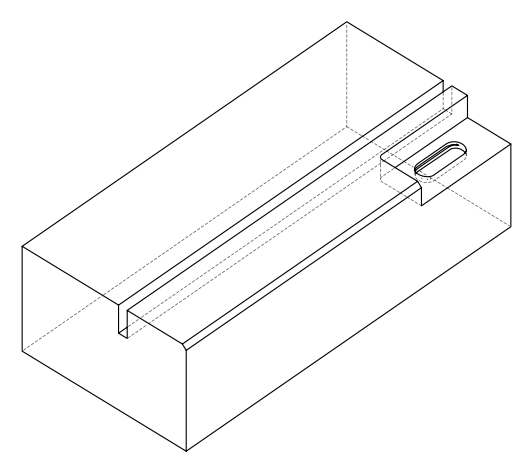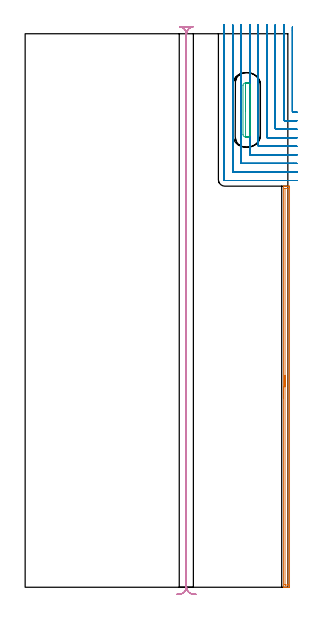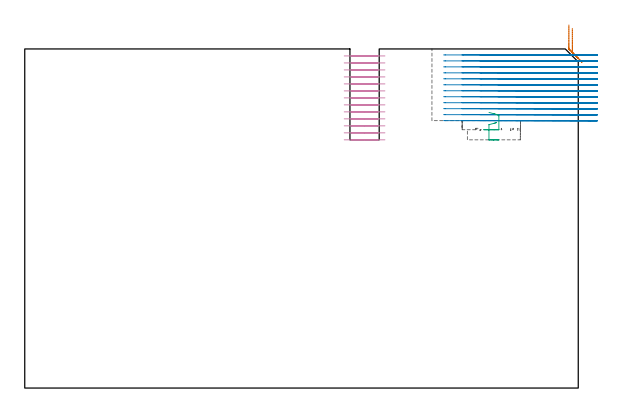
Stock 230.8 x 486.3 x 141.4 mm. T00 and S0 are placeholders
(PLAN: 4 operations, 3 tool changes, 66.7 min)
(1 AREA_MILL | FG_CHAMFER_SURFACE | UGT0205_001 | 5.83 min | 5188 mm3)
(2 MILL_CORNER_NOTCH_RECTANGULAR | CORNER_NOTCH_RECTANGULAR | NXT0201_013 | Follow Part, ap 2.5, ae 75% | 33.41 min | 244004 mm3)
(3 MILL_RECTANGULAR_POCKET | POCKET_RECTANGULAR_STRAIGHT | UGT0201_100 | Follow Part, ap 4.5, ae 75% | 0.65 min | 11309 mm3)
(4 MILL_RECTANGULAR_SLOT | SLOT_RECTANGULAR | NXT0201_011 | Follow Part, ap 3, ae 75% | 26.83 min | 224948 mm3)
(TOOL UGT0205_001 | Chamfer Mill 20 x 3 x 45 deg. | D20 FL50 Z2)
(TOOL NXT0201_013 | ENDMILL 10mm | D10 FL30 Z4)
(TOOL UGT0201_100 | End Mill 18 mm | D18 FL22 Z2)
(TOOL NXT0201_011 | ENDMILL 12mm [2P460-1200-NA 1630] | D12 FL38 Z6)
(OP 1 AREA_MILL)
G17 G21 G94 G90
T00 M6
G54
G17 G0 G90 X226.9 Y166.2 S1061 M3
G43 Z151.4 H0
G94 G1 Y166.238 Z150.528 F250.
Y166.352 Z149.664
Y166.541 Z148.812
Y166.803 Z147.98
Y167.137 Z147.174
Y167.54 Z146.4
Y168.008 Z145.664
Y168.54 Z144.972
Y169.129 Z144.329
Y169.772 Z143.74
Y170.464 Z143.208
Y171.2 Z142.74
Y171.974 Z142.337
Y172.78 Z142.003
Y173.612 Z141.741
Y174.463 Z141.552
Y175.328 Z141.438
Y176.2 Z141.4
Y352.226
X226.903 Y352.392 Z141.388
X226.918 Y352.4 Z141.372
X227.281 Z141.019
X227.586 Z140.714
X228.274 Z140.021
X229.502 Z138.795
X230.042 Z138.252
X230.656 Z137.639
X230.926 Z137.369
X231.54 Z136.756
X231.81 Y352.397 Z136.486
X232.291 Y352.391 Z136.005
X232.295 Y352.269 Z136.003
X232.299 Y351.779 Z136.001
X232.3 Y351.285 Z136.
Y1.019
X232.299 Y0.621 Z136.001
X232.295 Y0.131 Z136.003
X232.291 Y0.009 Z136.005
X231.81 Y0. Z136.486
X230.042 Z138.252
X229.502 Z138.795
X229.158 Z139.138
X228.618 Z139.678
X228.274 Z140.021
X227.281 Z141.019
X226.918 Y0.007 Z141.373
X226.903 Y0.009 Z141.388
X226.9 Y0.174 Z141.4
Y176.2
X228.314 Z139.986
Y350.205
X228.315 Y350.312 Z139.985
X228.318 Y350.364 Z139.982
X228.32 Y350.383 Z139.98
X228.352 Y350.39 Z139.948
X228.756 Y350.399 Z139.544
X230.524 Z137.776
X230.765 Y350.394 Z137.535
X230.879 Y350.389 Z137.421
X230.885 Y350.034 Z137.415
X230.886 Y349.992 Z137.414
Y2.195
X230.885 Y2.088 Z137.415
X230.882 Y2.036 Z137.418
X230.88 Y2.017 Z137.42
X230.848 Y2.01 Z137.452
X230.444 Y2.001 Z137.856
X228.676 Z139.624
X228.435 Y2.006 Z139.865
X228.321 Y2.011 Z139.979
X228.315 Y2.366 Z139.985
X228.314 Y2.408 Z139.986
Y176.2
Y177.072 Z140.024
Y177.936 Z140.138
Y178.788 Z140.327
Y179.62 Z140.589
Y180.426 Z140.923
Y181.2 Z141.326
Y181.936 Z141.794
Y182.628 Z142.325
Y183.271 Z142.915
Y183.86 Z143.558
Y184.391 Z144.25
Y184.86 Z144.986
Y185.263 Z145.76
Y185.597 Z146.566
Y185.859 Z147.398
Y186.048 Z148.249
Y186.162 Z149.114
Y186.2 Z149.986
G0 Z151.4
M5
M2
(OP 2 MILL_CORNER_NOTCH_RECTANGULAR)
G17 G21 G94 G90
T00 M6
G54
G17 G0 G90 X234.8 Y492.3 S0 M3
G43 Z151.4 H0
Z138.908
G94 G1 Y489.3 F250.
Y417.895 F500.
G3 X235.295 Y417.4 R0.5
G1 X235.8
X238.8 F250.
G0 Z151.4
X227.3 Y494.3
Z138.908
G1 Y491.3
Y410.395 F500.
G3 X227.795 Y409.9 R0.5
G1 X235.8
X238.8 F250.
G0 Z151.4
X219.8 Y494.3
Z138.908
G1 Y491.3
Y402.895 F500.
G3 X220.295 Y402.4 R0.5
G1 X235.8
X238.8 F250.
G0 Z151.4
X212.3 Y494.3
Z138.908
G1 Y491.3
Y395.396 F500.
G3 X212.796 Y394.9 R0.5
G1 X235.8
X238.8 F250.
G0 Z151.4
X204.8 Y494.3
Z138.908
G1 Y491.3
Y387.896 F500.
G3 X205.296 Y387.4 R0.5
G1 X235.8
X238.8 F250.
G0 Z151.4
X197.3 Y494.3
Z138.908
G1 Y491.3
Y380.396 F500.
G3 X197.796 Y379.9 R0.5
G1 X235.8
X238.8 F250.
G0 Z151.4
X189.8 Y494.3
Z138.908
G1 Y491.3
Y372.896 F500.
G3 X190.296 Y372.4 R0.5
G1 X235.8
X238.8 F250.
G0 Z151.4
X182.3 Y494.3
Z138.908
G1 Y491.3
Y365.396 F500.
G3 X182.796 Y364.9 R0.5
G1 X235.8
X238.8 F250.
G0 Z151.4
X174.8 Y494.3
Z138.908
G1 Y491.3
Y358.1 F500.
G3 X175.5 Y357.4 R0.7
G1 X235.8
X238.8 F250.
G0 Z151.4
X234.8 Y492.3
Z136.417
G1 Y489.3
Y417.895 F500.
G3 X235.295 Y417.4 R0.5
G1 X235.8
X238.8 F250.
G0 Z151.4
X227.3 Y494.3
Z136.417
G1 Y491.3
Y410.395 F500.
G3 X227.795 Y409.9 R0.5
G1 X235.8
X238.8 F250.
G0 Z151.4
X219.8 Y494.3
Z136.417
G1 Y491.3
Y402.895 F500.
G3 X220.295 Y402.4 R0.5
G1 X235.8
X238.8 F250.
G0 Z151.4
X212.3 Y494.3
Z136.417
G1 Y491.3
Y395.396 F500.
G3 X212.796 Y394.9 R0.5
G1 X235.8
X238.8 F250.
G0 Z151.4
X204.8 Y494.3
Z136.417
G1 Y491.3
Y387.896 F500.
G3 X205.296 Y387.4 R0.5
G1 X235.8
X238.8 F250.
G0 Z151.4
X197.3 Y494.3
Z136.417
G1 Y491.3
Y380.396 F500.
G3 X197.796 Y379.9 R0.5
G1 X235.8
X238.8 F250.
G0 Z151.4
X189.8 Y494.3
Z136.417
G1 Y491.3
Y372.896 F500.
G3 X190.296 Y372.4 R0.5
G1 X235.8
X238.8 F250.
G0 Z151.4
X182.3 Y494.3
Z136.417
G1 Y491.3
Y365.396 F500.
G3 X182.796 Y364.9 R0.5
G1 X235.8
X238.8 F250.
G0 Z151.4
X174.8 Y494.3
Z136.417
G1 Y491.3
Y358.1 F500.
G3 X175.5 Y357.4 R0.7
G1 X235.8
X238.8 F250.
G0 Z151.4
X234.8 Y492.3
Z133.925
G1 Y489.3
Y417.895 F500.
G3 X235.295 Y417.4 R0.5
G1 X235.8
X238.8 F250.
G0 Z151.4
X227.3 Y494.3
Z133.925
G1 Y491.3
Y410.395 F500.
G3 X227.795 Y409.9 R0.5
G1 X235.8
X238.8 F250.
G0 Z151.4
X219.8 Y494.3
Z133.925
G1 Y491.3
Y402.895 F500.
G3 X220.295 Y402.4 R0.5
G1 X235.8
X238.8 F250.
G0 Z151.4
X212.3 Y494.3
Z133.925
G1 Y491.3
Y395.396 F500.
G3 X212.796 Y394.9 R0.5
G1 X235.8
X238.8 F250.
G0 Z151.4
X204.8 Y494.3
Z133.925
G1 Y491.3
Y387.896 F500.
G3 X205.296 Y387.4 R0.5
G1 X235.8
X238.8 F250.
G0 Z151.4
X197.3 Y494.3
Z133.925
G1 Y491.3
Y380.396 F500.
G3 X197.796 Y379.9 R0.5
G1 X235.8
X238.8 F250.
G0 Z151.4
X189.8 Y494.3
Z133.925
G1 Y491.3
Y372.896 F500.
G3 X190.296 Y372.4 R0.5
G1 X235.8
X238.8 F250.
G0 Z151.4
X182.3 Y494.3
Z133.925
G1 Y491.3
Y365.396 F500.
G3 X182.796 Y364.9 R0.5
G1 X235.8
X238.8 F250.
G0 Z151.4
X174.8 Y494.3
Z133.925
G1 Y491.3
Y358.1 F500.
G3 X175.5 Y357.4 R0.7
G1 X235.8
X238.8 F250.
G0 Z151.4
X234.8 Y492.3
Z131.433
G1 Y489.3
Y417.895 F500.
G3 X235.295 Y417.4 R0.5
G1 X235.8
X238.8 F250.
G0 Z151.4
X227.3 Y494.3
Z131.433
G1 Y491.3
Y410.395 F500.
G3 X227.795 Y409.9 R0.5
G1 X235.8
X238.8 F250.
G0 Z151.4
X219.8 Y494.3
Z131.433
G1 Y491.3
Y402.895 F500.
G3 X220.295 Y402.4 R0.5
G1 X235.8
X238.8 F250.
G0 Z151.4
X212.3 Y494.3
Z131.433
G1 Y491.3
Y395.396 F500.
G3 X212.796 Y394.9 R0.5
G1 X235.8
X238.8 F250.
G0 Z151.4
X204.8 Y494.3
Z131.433
G1 Y491.3
Y387.896 F500.
G3 X205.296 Y387.4 R0.5
G1 X235.8
X238.8 F250.
G0 Z151.4
X197.3 Y494.3
Z131.433
G1 Y491.3
Y380.396 F500.
G3 X197.796 Y379.9 R0.5
G1 X235.8
X238.8 F250.
G0 Z151.4
X189.8 Y494.3
Z131.433
G1 Y491.3
Y372.896 F500.
G3 X190.296 Y372.4 R0.5
G1 X235.8
X238.8 F250.
G0 Z151.4
X182.3 Y494.3
Z131.433
G1 Y491.3
Y365.396 F500.
G3 X182.796 Y364.9 R0.5
G1 X235.8
X238.8 F250.
G0 Z151.4
X174.8 Y494.3
Z131.433
G1 Y491.3
Y358.1 F500.
G3 X175.5 Y357.4 R0.7
G1 X235.8
X238.8 F250.
G0 Z151.4
X234.8 Y492.3
Z128.942
G1 Y489.3
Y417.895 F500.
G3 X235.295 Y417.4 R0.5
G1 X235.8
X238.8 F250.
G0 Z151.4
X227.3 Y494.3
Z128.942
G1 Y491.3
Y410.395 F500.
G3 X227.795 Y409.9 R0.5
G1 X235.8
X238.8 F250.
G0 Z151.4
X219.8 Y494.3
Z128.942
G1 Y491.3
Y402.895 F500.
G3 X220.295 Y402.4 R0.5
G1 X235.8
X238.8 F250.
G0 Z151.4
X212.3 Y494.3
Z128.942
G1 Y491.3
Y395.396 F500.
G3 X212.796 Y394.9 R0.5
G1 X235.8
X238.8 F250.
G0 Z151.4
X204.8 Y494.3
Z128.942
G1 Y491.3
Y387.896 F500.
G3 X205.296 Y387.4 R0.5
G1 X235.8
X238.8 F250.
G0 Z151.4
X197.3 Y494.3
Z128.942
G1 Y491.3
Y380.396 F500.
G3 X197.796 Y379.9 R0.5
G1 X235.8
X238.8 F250.
G0 Z151.4
X189.8 Y494.3
Z128.942
G1 Y491.3
Y372.896 F500.
G3 X190.296 Y372.4 R0.5
G1 X235.8
X238.8 F250.
G0 Z151.4
X182.3 Y494.3
Z128.942
G1 Y491.3
Y365.396 F500.
G3 X182.796 Y364.9 R0.5
G1 X235.8
X238.8 F250.
G0 Z151.4
X174.8 Y494.3
Z128.942
G1 Y491.3
Y358.1 F500.
G3 X175.5 Y357.4 R0.7
G1 X235.8
X238.8 F250.
G0 Z151.4
X234.8 Y492.3
Z126.45
G1 Y489.3
Y417.895 F500.
G3 X235.295 Y417.4 R0.5
G1 X235.8
X238.8 F250.
G0 Z151.4
X227.3 Y494.3
Z126.45
G1 Y491.3
Y410.395 F500.
G3 X227.795 Y409.9 R0.5
G1 X235.8
X238.8 F250.
G0 Z151.4
X219.8 Y494.3
Z126.45
G1 Y491.3
Y402.895 F500.
G3 X220.295 Y402.4 R0.5
G1 X235.8
X238.8 F250.
G0 Z151.4
X212.3 Y494.3
Z126.45
G1 Y491.3
Y395.396 F500.
G3 X212.796 Y394.9 R0.5
G1 X235.8
X238.8 F250.
G0 Z151.4
X204.8 Y494.3
Z126.45
G1 Y491.3
Y387.896 F500.
G3 X205.296 Y387.4 R0.5
G1 X235.8
X238.8 F250.
G0 Z151.4
X197.3 Y494.3
Z126.45
G1 Y491.3
Y380.396 F500.
G3 X197.796 Y379.9 R0.5
G1 X235.8
X238.8 F250.
G0 Z151.4
X189.8 Y494.3
Z126.45
G1 Y491.3
Y372.896 F500.
G3 X190.296 Y372.4 R0.5
G1 X235.8
X238.8 F250.
G0 Z151.4
X182.3 Y494.3
Z126.45
G1 Y491.3
Y365.396 F500.
G3 X182.796 Y364.9 R0.5
G1 X235.8
X238.8 F250.
G0 Z151.4
X174.8 Y494.3
Z126.45
G1 Y491.3
Y358.1 F500.
G3 X175.5 Y357.4 R0.7
G1 X235.8
X238.8 F250.
G0 Z151.4
X234.8 Y492.3
Z123.958
G1 Y489.3
Y417.895 F500.
G3 X235.295 Y417.4 R0.5
G1 X235.8
X238.8 F250.
G0 Z151.4
X227.3 Y494.3
Z123.958
G1 Y491.3
Y410.395 F500.
G3 X227.795 Y409.9 R0.5
G1 X235.8
X238.8 F250.
G0 Z151.4
X219.8 Y494.3
Z123.958
G1 Y491.3
Y402.895 F500.
G3 X220.295 Y402.4 R0.5
G1 X235.8
X238.8 F250.
G0 Z151.4
X212.3 Y494.3
Z123.958
G1 Y491.3
Y395.396 F500.
G3 X212.796 Y394.9 R0.5
G1 X235.8
X238.8 F250.
G0 Z151.4
X204.8 Y494.3
Z123.958
G1 Y491.3
Y387.896 F500.
G3 X205.296 Y387.4 R0.5
G1 X235.8
X238.8 F250.
G0 Z151.4
X197.3 Y494.3
Z123.958
G1 Y491.3
Y380.396 F500.
G3 X197.796 Y379.9 R0.5
G1 X235.8
X238.8 F250.
G0 Z151.4
X189.8 Y494.3
Z123.958
G1 Y491.3
Y372.896 F500.
G3 X190.296 Y372.4 R0.5
G1 X235.8
X238.8 F250.
G0 Z151.4
X182.3 Y494.3
Z123.958
G1 Y491.3
Y365.396 F500.
G3 X182.796 Y364.9 R0.5
G1 X235.8
X238.8 F250.
G0 Z151.4
X174.8 Y494.3
Z123.958
G1 Y491.3
Y358.1 F500.
G3 X175.5 Y357.4 R0.7
G1 X235.8
X238.8 F250.
G0 Z151.4
X234.8 Y492.3
Z121.467
G1 Y489.3
Y417.895 F500.
G3 X235.295 Y417.4 R0.5
G1 X235.8
X238.8 F250.
G0 Z151.4
X227.3 Y494.3
Z121.467
G1 Y491.3
Y410.395 F500.
G3 X227.795 Y409.9 R0.5
G1 X235.8
X238.8 F250.
G0 Z151.4
X219.8 Y494.3
Z121.467
G1 Y491.3
Y402.895 F500.
G3 X220.295 Y402.4 R0.5
G1 X235.8
X238.8 F250.
G0 Z151.4
X212.3 Y494.3
Z121.467
G1 Y491.3
Y395.396 F500.
G3 X212.796 Y394.9 R0.5
G1 X235.8
X238.8 F250.
G0 Z151.4
X204.8 Y494.3
Z121.467
G1 Y491.3
Y387.896 F500.
G3 X205.296 Y387.4 R0.5
G1 X235.8
X238.8 F250.
G0 Z151.4
X197.3 Y494.3
Z121.467
G1 Y491.3
Y380.396 F500.
G3 X197.796 Y379.9 R0.5
G1 X235.8
X238.8 F250.
G0 Z151.4
X189.8 Y494.3
Z121.467
G1 Y491.3
Y372.896 F500.
G3 X190.296 Y372.4 R0.5
G1 X235.8
X238.8 F250.
G0 Z151.4
X182.3 Y494.3
Z121.467
G1 Y491.3
Y365.396 F500.
G3 X182.796 Y364.9 R0.5
G1 X235.8
X238.8 F250.
G0 Z151.4
X174.8 Y494.3
Z121.467
G1 Y491.3
Y358.1 F500.
G3 X175.5 Y357.4 R0.7
G1 X235.8
X238.8 F250.
G0 Z151.4
X234.8 Y492.3
Z118.975
G1 Y489.3
Y417.895 F500.
G3 X235.295 Y417.4 R0.5
G1 X235.8
X238.8 F250.
G0 Z151.4
X227.3 Y494.3
Z118.975
G1 Y491.3
Y410.395 F500.
G3 X227.795 Y409.9 R0.5
G1 X235.8
X238.8 F250.
G0 Z151.4
X219.8 Y494.3
Z118.975
G1 Y491.3
Y402.895 F500.
G3 X220.295 Y402.4 R0.5
G1 X235.8
X238.8 F250.
G0 Z151.4
X212.3 Y494.3
Z118.975
G1 Y491.3
Y395.396 F500.
G3 X212.796 Y394.9 R0.5
G1 X235.8
X238.8 F250.
G0 Z151.4
X204.8 Y494.3
Z118.975
G1 Y491.3
Y387.896 F500.
G3 X205.296 Y387.4 R0.5
G1 X235.8
X238.8 F250.
G0 Z151.4
X197.3 Y494.3
Z118.975
G1 Y491.3
Y380.396 F500.
G3 X197.796 Y379.9 R0.5
G1 X235.8
X238.8 F250.
G0 Z151.4
X189.8 Y494.3
Z118.975
G1 Y491.3
Y372.896 F500.
G3 X190.296 Y372.4 R0.5
G1 X235.8
X238.8 F250.
G0 Z151.4
X182.3 Y494.3
Z118.975
G1 Y491.3
Y365.396 F500.
G3 X182.796 Y364.9 R0.5
G1 X235.8
X238.8 F250.
G0 Z151.4
X174.8 Y494.3
Z118.975
G1 Y491.3
Y358.1 F500.
G3 X175.5 Y357.4 R0.7
G1 X235.8
X238.8 F250.
G0 Z151.4
X234.8 Y492.3
Z116.483
G1 Y489.3
Y417.895 F500.
G3 X235.295 Y417.4 R0.5
G1 X235.8
X238.8 F250.
G0 Z151.4
X227.3 Y494.3
Z116.483
G1 Y491.3
Y410.395 F500.
G3 X227.795 Y409.9 R0.5
G1 X235.8
X238.8 F250.
G0 Z151.4
X219.8 Y494.3
Z116.483
G1 Y491.3
Y402.895 F500.
G3 X220.295 Y402.4 R0.5
G1 X235.8
X238.8 F250.
G0 Z151.4
X212.3 Y494.3
Z116.483
G1 Y491.3
Y395.396 F500.
G3 X212.796 Y394.9 R0.5
G1 X235.8
X238.8 F250.
G0 Z151.4
X204.8 Y494.3
Z116.483
G1 Y491.3
Y387.896 F500.
G3 X205.296 Y387.4 R0.5
G1 X235.8
X238.8 F250.
G0 Z151.4
X197.3 Y494.3
Z116.483
G1 Y491.3
Y380.396 F500.
G3 X197.796 Y379.9 R0.5
G1 X235.8
X238.8 F250.
G0 Z151.4
X189.8 Y494.3
Z116.483
G1 Y491.3
Y372.896 F500.
G3 X190.296 Y372.4 R0.5
G1 X235.8
X238.8 F250.
G0 Z151.4
X182.3 Y494.3
Z116.483
G1 Y491.3
Y365.396 F500.
G3 X182.796 Y364.9 R0.5
G1 X235.8
X238.8 F250.
G0 Z151.4
X174.8 Y494.3
Z116.483
G1 Y491.3
Y358.1 F500.
G3 X175.5 Y357.4 R0.7
G1 X235.8
X238.8 F250.
G0 Z151.4
X234.8 Y492.3
Z113.992
G1 Y489.3
Y417.895 F500.
G3 X235.295 Y417.4 R0.5
G1 X235.8
X238.8 F250.
G0 Z151.4
X227.3 Y494.3
Z113.992
G1 Y491.3
Y410.395 F500.
G3 X227.795 Y409.9 R0.5
G1 X235.8
X238.8 F250.
G0 Z151.4
X219.8 Y494.3
Z113.992
G1 Y491.3
Y402.895 F500.
G3 X220.295 Y402.4 R0.5
G1 X235.8
X238.8 F250.
G0 Z151.4
X212.3 Y494.3
Z113.992
G1 Y491.3
Y395.396 F500.
G3 X212.796 Y394.9 R0.5
G1 X235.8
X238.8 F250.
G0 Z151.4
X204.8 Y494.3
Z113.992
G1 Y491.3
Y387.896 F500.
G3 X205.296 Y387.4 R0.5
G1 X235.8
X238.8 F250.
G0 Z151.4
X197.3 Y494.3
Z113.992
G1 Y491.3
Y380.396 F500.
G3 X197.796 Y379.9 R0.5
G1 X235.8
X238.8 F250.
G0 Z151.4
X189.8 Y494.3
Z113.992
G1 Y491.3
Y372.896 F500.
G3 X190.296 Y372.4 R0.5
G1 X235.8
X238.8 F250.
G0 Z151.4
X182.3 Y494.3
Z113.992
G1 Y491.3
Y365.396 F500.
G3 X182.796 Y364.9 R0.5
G1 X235.8
X238.8 F250.
G0 Z151.4
X174.8 Y494.3
Z113.992
G1 Y491.3
Y358.1 F500.
G3 X175.5 Y357.4 R0.7
G1 X235.8
X238.8 F250.
G0 Z151.4
X234.8 Y492.3
Z111.5
G1 Y489.3
Y417.895 F500.
G3 X235.295 Y417.4 R0.5
G1 X235.8
X238.8 F250.
G0 Z151.4
X227.3 Y494.3
Z111.5
G1 Y491.3
Y410.395 F500.
G3 X227.795 Y409.9 R0.5
G1 X235.8
X238.8 F250.
G0 Z151.4
X219.8 Y494.3
Z111.5
G1 Y491.3
Y402.895 F500.
G3 X220.295 Y402.4 R0.5
G1 X235.8
X238.8 F250.
G0 Z151.4
X212.3 Y494.3
Z111.5
G1 Y491.3
Y395.396 F500.
G3 X212.796 Y394.9 R0.5
G1 X235.8
X238.8 F250.
G0 Z151.4
X204.8 Y494.3
Z111.5
G1 Y491.3
Y387.896 F500.
G3 X205.296 Y387.4 R0.5
G1 X235.8
X238.8 F250.
G0 Z151.4
X197.3 Y494.3
Z111.5
G1 Y491.3
Y380.396 F500.
G3 X197.796 Y379.9 R0.5
G1 X235.8
X238.8 F250.
G0 Z151.4
X189.8 Y494.3
Z111.5
G1 Y491.3
Y372.896 F500.
G3 X190.296 Y372.4 R0.5
G1 X235.8
X238.8 F250.
G0 Z151.4
X182.3 Y494.3
Z111.5
G1 Y491.3
Y365.396 F500.
G3 X182.796 Y364.9 R0.5
G1 X235.8
X238.8 F250.
G0 Z151.4
X174.8 Y494.3
Z111.5
G1 Y491.3
Y358.1 F500.
G3 X175.5 Y357.4 R0.7
G1 X235.8
X238.8 F250.
G0 Z151.4
M5
M2
(OP 3 MILL_RECTANGULAR_POCKET)
G17 G21 G94 G90
T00 M6
G54
G17 G0 G90 X193.583 Y395.7 S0 M3
G43 Z151.4 H0
Z114.922
G94 G1 X195.7 Z114.355 F250.
X195.842 Z114.317
X196.195 Y395.757 Z114.221
X196.532 Y395.876 Z114.125
X196.843 Y396.053 Z114.029
X197.118 Y396.282 Z113.934
X197.347 Y396.557 Z113.838
X197.524 Y396.868 Z113.742
X197.643 Y397.205 Z113.646
X197.7 Y397.558 Z113.55
Y397.7 Z113.512
Y419.35 Z107.711
Y441. F500.
G3 X195.7 Y443. R2.
G1 X193.4
G3 X191.4 Y441. R2.
G1 Y397.7
G3 X193.4 Y395.7 R2.
G1 X195.7
G3 X197.7 Y397.7 R2.
G1 Y419.35
Y420.35
G0 X196.76 Y442.581 Z110.711
G1 X196.624 Y442.678 Z110.666 F250.
X196.438 Y442.768 Z110.611
X196.226 Y442.84 Z110.551
X195.983 Y442.89 Z110.484
X195.554 Y442.917 Z110.369
X195.493 Y442.968 Z110.348
X195.487 Y443. Z110.339
X193.619 Z109.839
X193.568 Y442.774 Z109.776
Y419.35 Z103.5
Y395.926 F500.
X193.619 Y395.7
X195.489
X195.499 Y395.748
X195.538 Y395.781
X195.587 Y395.783
G3 X197.116 Y396.386 R2.044
X197.615 Y397.673 R2.069
G1 X197.626 Y441.27
X197.416 Y441.851
G3 X195.586 Y442.917 R1.932
G1 X195.536 Y442.919
X195.497 Y442.952
X195.487 Y443.
X193.619
X193.568 Y442.774
Y419.35
Y418.35
G0 Z151.4
M5
M2
(OP 4 MILL_RECTANGULAR_SLOT)
G17 G21 G94 G90
T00 M6
G54
G17 G0 G90 X150.186 Y-6.27 S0 M3
G43 Z151.4 H1
Z138.485
G94 G1 X147.201 Y-5.97 F250.
G2 X141.8 Y0. R6. F500.
G1 Y486.3
G2 X147.201 Y492.27 R6.
G1 Y492.3
X136.199
Y492.27
G2 X141.6 Y486.3 R6.
G1 Y0.
G2 X136.199 Y-5.97 R6.
G1 X133.214 Y-6.27 F250.
G0 X150.186 Z135.569
G1 X147.201 Y-5.97
G2 X141.8 Y0. R6. F500.
G1 Y486.3
G2 X147.201 Y492.27 R6.
G1 Y492.3
X136.199
Y492.27
G2 X141.6 Y486.3 R6.
G1 Y0.
G2 X136.199 Y-5.97 R6.
G1 X133.214 Y-6.27 F250.
G0 X150.186 Z132.654
G1 X147.201 Y-5.97
G2 X141.8 Y0. R6. F500.
G1 Y486.3
G2 X147.201 Y492.27 R6.
G1 Y492.3
X136.199
Y492.27
G2 X141.6 Y486.3 R6.
G1 Y0.
G2 X136.199 Y-5.97 R6.
G1 X133.214 Y-6.27 F250.
G0 X150.186 Z129.738
G1 X147.201 Y-5.97
G2 X141.8 Y0. R6. F500.
G1 Y486.3
G2 X147.201 Y492.27 R6.
G1 Y492.3
X136.199
Y492.27
G2 X141.6 Y486.3 R6.
G1 Y0.
G2 X136.199 Y-5.97 R6.
G1 X133.214 Y-6.27 F250.
G0 X150.186 Z126.823
G1 X147.201 Y-5.97
G2 X141.8 Y0. R6. F500.
G1 Y486.3
G2 X147.201 Y492.27 R6.
G1 Y492.3
X136.199
Y492.27
G2 X141.6 Y486.3 R6.
G1 Y0.
G2 X136.199 Y-5.97 R6.
G1 X133.214 Y-6.27 F250.
G0 X150.186 Z123.908
G1 X147.201 Y-5.97
G2 X141.8 Y0. R6. F500.
G1 Y486.3
G2 X147.201 Y492.27 R6.
G1 Y492.3
X136.199
Y492.27
G2 X141.6 Y486.3 R6.
G1 Y0.
G2 X136.199 Y-5.97 R6.
G1 X133.214 Y-6.27 F250.
G0 X150.186 Z120.992
G1 X147.201 Y-5.97
G2 X141.8 Y0. R6. F500.
G1 Y486.3
G2 X147.201 Y492.27 R6.
G1 Y492.3
X136.199
Y492.27
G2 X141.6 Y486.3 R6.
G1 Y0.
G2 X136.199 Y-5.97 R6.
G1 X133.214 Y-6.27 F250.
G0 X150.186 Z118.077
G1 X147.201 Y-5.97
G2 X141.8 Y0. R6. F500.
G1 Y486.3
G2 X147.201 Y492.27 R6.
G1 Y492.3
X136.199
Y492.27
G2 X141.6 Y486.3 R6.
G1 Y0.
G2 X136.199 Y-5.97 R6.
G1 X133.214 Y-6.27 F250.
G0 X150.186 Z115.162
G1 X147.201 Y-5.97
G2 X141.8 Y0. R6. F500.
G1 Y486.3
G2 X147.201 Y492.27 R6.
G1 Y492.3
X136.199
Y492.27
G2 X141.6 Y486.3 R6.
G1 Y0.
G2 X136.199 Y-5.97 R6.
G1 X133.214 Y-6.27 F250.
G0 X150.186 Z112.246
G1 X147.201 Y-5.97
G2 X141.8 Y0. R6. F500.
G1 Y486.3
G2 X147.201 Y492.27 R6.
G1 Y492.3
X136.199
Y492.27
G2 X141.6 Y486.3 R6.
G1 Y0.
G2 X136.199 Y-5.97 R6.
G1 X133.214 Y-6.27 F250.
G0 X150.186 Z109.331
G1 X147.201 Y-5.97
G2 X141.8 Y0. R6. F500.
G1 Y486.3
G2 X147.201 Y492.27 R6.
G1 Y492.3
X136.199
Y492.27
G2 X141.6 Y486.3 R6.
G1 Y0.
G2 X136.199 Y-5.97 R6.
G1 X133.214 Y-6.27 F250.
G0 X150.186 Z106.415
G1 X147.201 Y-5.97
G2 X141.8 Y0. R6. F500.
G1 Y486.3
G2 X147.201 Y492.27 R6.
G1 Y492.3
X136.199
Y492.27
G2 X141.6 Y486.3 R6.
G1 Y0.
G2 X136.199 Y-5.97 R6.
G1 X133.214 Y-6.27 F250.
G0 X150.186 Z103.5
G1 X147.201 Y-5.97
G2 X141.8 Y0. R6. F500.
G1 Y486.3
G2 X147.201 Y492.27 R6.
G1 Y492.3
X136.199
Y492.27
G2 X141.6 Y486.3 R6.
G1 Y0.
G2 X136.199 Y-5.97 R6.
G1 X133.214 Y-6.27 F250.
G0 Z151.4
M5
M2
